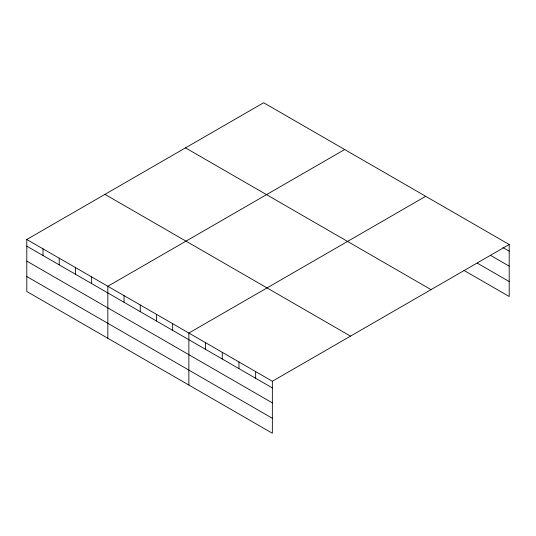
<?xml version="1.0" encoding="UTF-8"?>
<svg xmlns="http://www.w3.org/2000/svg" width="536" height="536" viewBox="0 0 536 536"><rect width="100%" height="100%" fill="white"/><g stroke="black" fill="none" stroke-linecap="round" stroke-linejoin="round"><path stroke-width="0.8" d="M26.8 239.485L272.355 381.25L272.355 433.255L26.8 291.49L26.8 239.485L263.645 102.745L509.2 244.51L509.2 296.515L463.975 270.405M344.682 149.524L107.83 286.264L107.83 338.27M425.711 196.31L188.866 333.05L188.866 385.056M272.355 381.25L509.2 244.51M502.935 247.565L509.2 251.176M490.413 255.297L509.2 266.137M477.194 263.075L509.2 281.554M185.49 147.869L431.038 289.634M104.962 194.36L350.51 336.126M26.8 246.151L272.355 387.917M26.8 261.112L272.355 402.884M26.8 276.529L272.355 418.294M255.659 371.615L255.659 378.282M238.962 361.974L238.962 368.641M222.259 352.333L222.259 358.999M205.563 342.692L205.563 349.358M172.659 323.697L172.659 330.364M156.452 314.337L156.452 321.004M140.244 304.977L140.244 311.651M124.037 295.624L124.037 302.291M91.629 276.911L91.629 283.578M75.422 267.551L75.422 274.218M59.215 258.198L59.215 264.864M43.007 248.838L43.007 255.505"/></g></svg>
